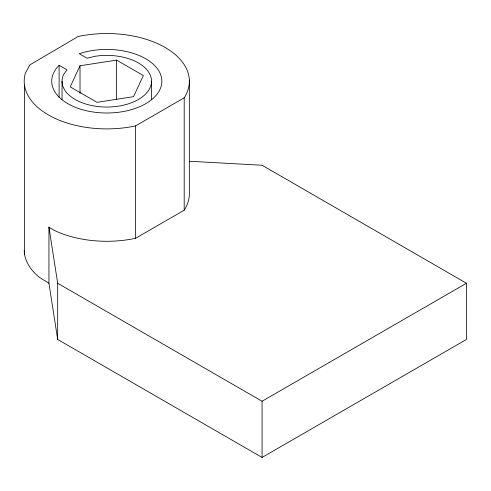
<?xml version="1.0" encoding="UTF-8"?>
<svg xmlns="http://www.w3.org/2000/svg" width="491" height="491" viewBox="0 0 491 491"><rect width="100%" height="100%" fill="white"/><g stroke="black" fill="none" stroke-linecap="round" stroke-linejoin="round"><path stroke-width="0.74" d="M80.015 65.763L70.219 86.87L96.985 102.324L133.546 96.672L143.341 75.559L116.582 60.111L80.015 65.763L80.015 93.351M135.534 125.911L184.199 97.819A82.586 47.682 0 0 0 165.246 47.541A82.586 47.682 0 0 0 78.21 36.481L29.828 64.886L25.385 73.171A82.586 47.682 0 0 0 54.065 117.92A82.586 47.682 0 0 0 135.534 125.911L135.534 238.301A82.586 47.682 0 0 1 54.065 230.304L48.94 227.112L48.94 283.301L57.674 339.447L262.065 457.446L466.45 339.447L466.45 283.252L262.065 165.252L189.643 161.269M135.534 238.301L184.199 210.203A82.586 47.682 0 0 0 189.342 192.441L189.342 80.058M48.94 227.112L57.674 283.252L262.065 401.251L466.45 283.252M59.104 65.321L66.936 69.845L63.572 74.534A44.736 25.827 0 0 0 102.883 106.946A44.736 25.827 0 0 0 151.345 78.965A44.736 25.827 0 0 0 95.205 56.269L87.085 58.214L79.254 53.691A55.06 31.786 0 0 1 161.005 75.7A55.06 31.786 0 0 1 97.224 112.519A55.06 31.786 0 0 1 59.104 65.321L59.104 97.506M48.94 283.301L39.397 277.36A82.586 47.682 0 0 1 24.206 250.539M262.065 401.251L262.065 457.446M184.199 97.819L184.199 210.203M151.516 81.218L151.516 99.605M116.582 60.111L116.582 99.188M62.05 81.218L62.05 99.605M57.674 283.252L57.674 339.447M24.55 85.618L24.55 254.197"/></g></svg>
